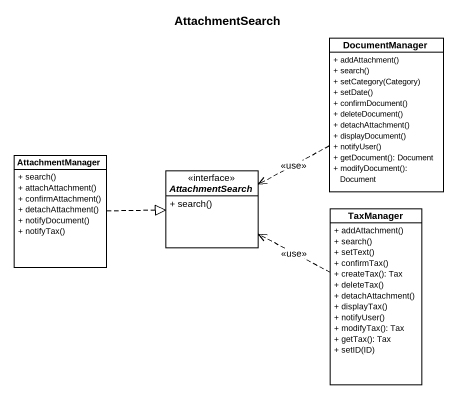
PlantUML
@startuml
title AttachmentSearch
hide circle
hide empty members
skinparam classAttributeIconSize 0
class DocumentManager {
  + addAttachment()
  + search()
  + setCategory(Category)
  + setDate()
  + confirmDocument()
  + deleteDocument()
  + detachAttachment()
  + displayDocument()
  + notifyUser()
  + getDocument(): Document
  + modifyDocument(): Document
}
class AttachmentManager {
  + search()
  + attachAttachment()
  + confirmAttachment()
  + detachAttachment()
  + notifyDocument()
  + notifyTax()
}
interface AttachmentSearch {
  + search()
}
class TaxManager {
  + addAttachment()
  + search()
  + setText()
  + confirmTax()
  + createTax(): Tax
  + deleteTax()
  + detachAttachment()
  + displayTax()
  + notifyUser()
  + modifyTax(): Tax
  + getTax(): Tax
  + setID(ID)
}
DocumentManager .left.> AttachmentSearch : <<use>>
AttachmentManager .right.|> AttachmentSearch
TaxManager .left.> AttachmentSearch : <<use>>
@enduml
